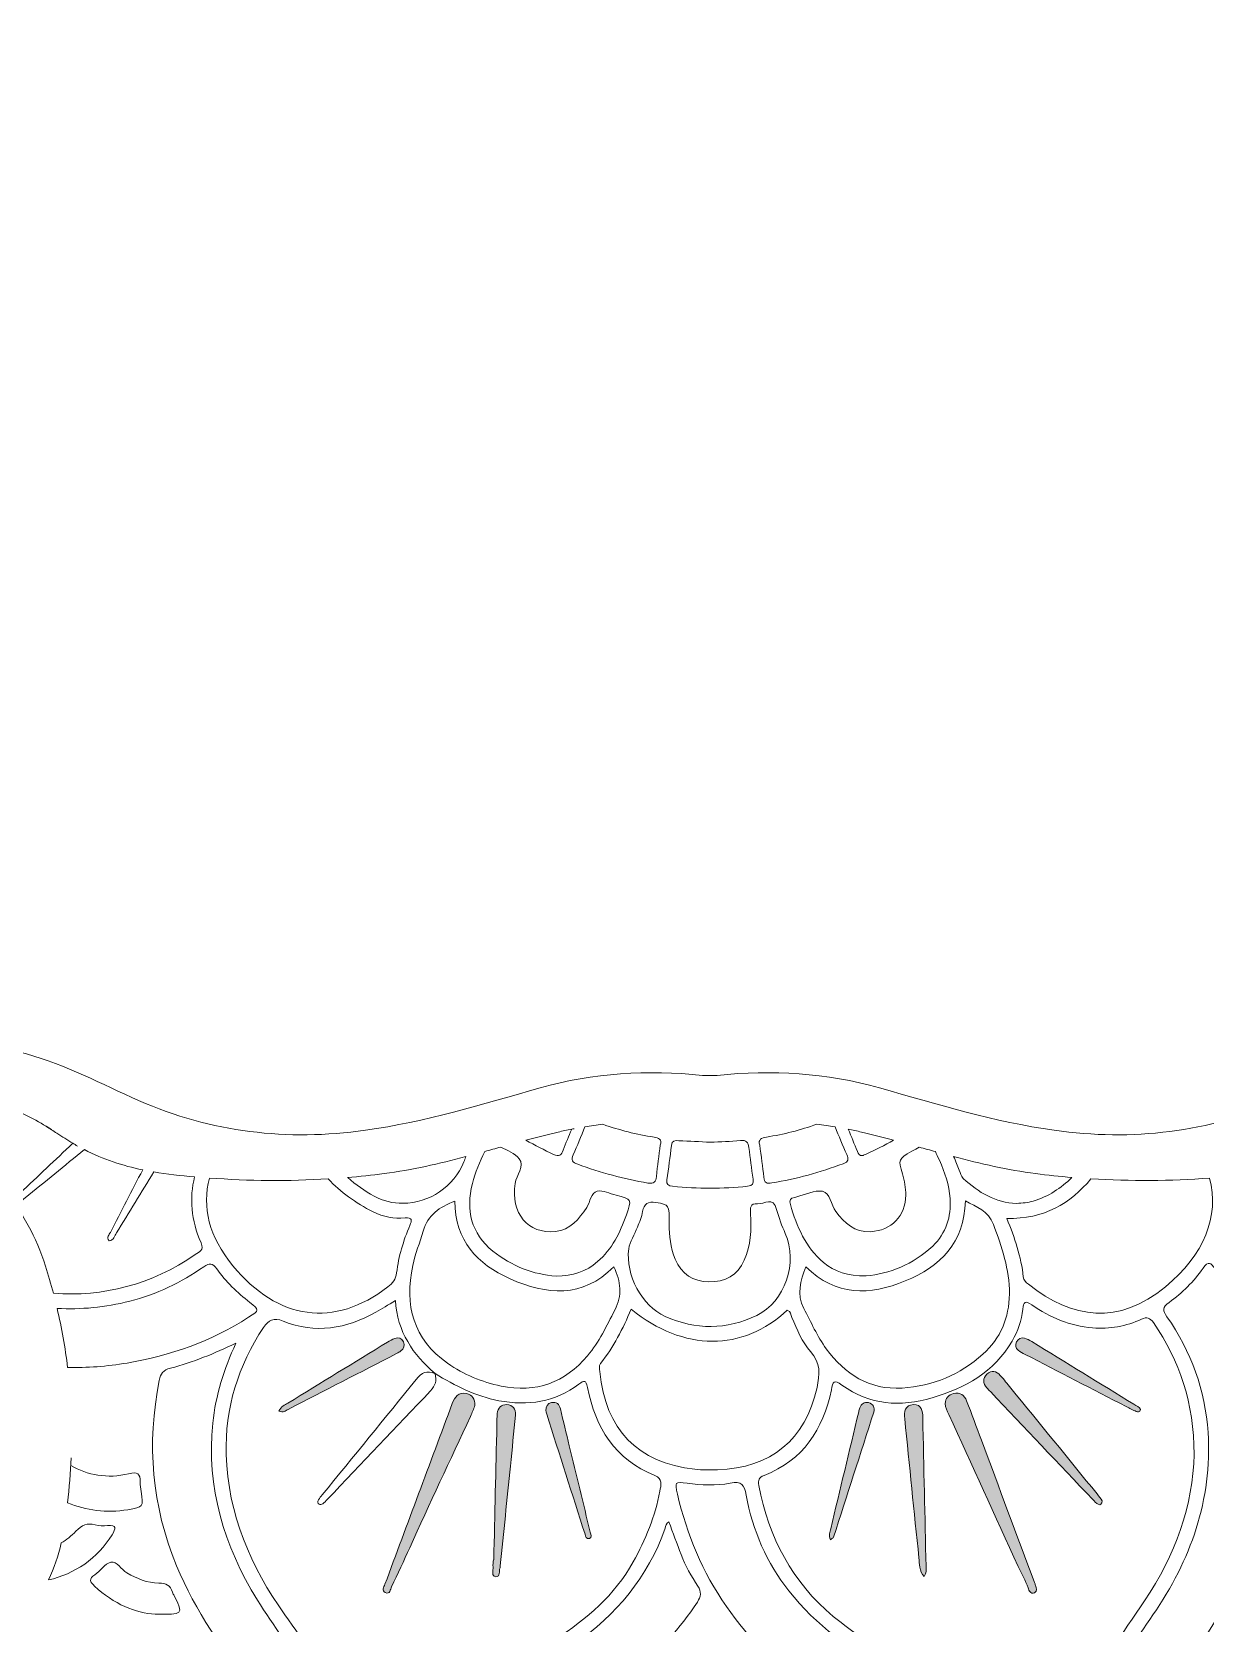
# Model space of a CAD drawing. Extents: x 95 to 1905, y -1935 to -66.
# Drawn here: x 645 to 1259, y -899 to -66 of the extents above; entities that cross this region are included whole.
import ezdxf

# ---------------------------------------------------------------- set-up
doc = ezdxf.new("R2010")
doc.units = 0
doc.header["$MEASUREMENT"] = 0
doc.layers.add('Layer 1', color=7, linetype='Continuous')

# ---------------------------------------------------------------- blocks, each defined once
blk = doc.blocks.new('block 5')
at = {"layer": 'Layer 1', "lineweight": 0}
for points, knots in [([(1879.6, -958.17), (1853.61, -957.51), (1827.64, -958.04), (1801.66, -960.62), (1767.9, -963.98), (1734.13, -968.5), (1700.09, -967.66), (1636.04, -966.07), (1574.52, -952.08), (1515.05, -928.61), (1514.6, -928.42), (1514.25, -927.93), (1512.89, -926.69), (1531.02, -923.22), (1548.35, -919.76), (1565.03, -914.06), (1648.23, -885.64), (1724.12, -845.39), (1780.64, -775.69), (1836.26, -707.1), (1863.07, -628.56), (1856.19, -539.99), (1851.48, -479.46), (1826.09, -427.35), (1785.84, -382.41), (1739.3, -330.38), (1682.27, -294.53), (1616.03, -272.83), (1584.03, -262.35), (1552.04, -251.39), (1522.6, -234.95), (1498.3, -221.36), (1477.63, -202.88), (1460.06, -181.01), (1433.82, -148.33), (1417.44, -111.18), (1408.55, -70.46), (1408.22, -68.91), (1408.57, -67), (1406.2, -65.74), (1402.21, -68.13), (1401.04, -72.67), (1399.35, -76.65), (1391.2, -95.77), (1387.03, -115.72), (1384.93, -136.51), (1381.94, -166.14), (1384.02, -195.14), (1389.9, -224.12), (1398.15, -264.84), (1416.74, -300.3), (1445.08, -330.46), (1472.21, -359.32), (1500.3, -387.25), (1527.31, -416.22), (1547.19, -437.52), (1563.55, -461.56), (1570.03, -490.44), (1579.1, -530.95), (1565.45, -565.24), (1537.21, -594.14), (1519.05, -612.68), (1496.4, -623.2), (1470.82, -627.41), (1468.86, -627.72), (1466.76, -627.84), (1465.03, -628.67), (1453.7, -634.13), (1445.74, -631.25), (1437.28, -621.59), (1415.79, -596.98), (1388.15, -592.65), (1357.64, -600.98), (1337.03, -606.6), (1318.3, -616.81), (1298.91, -625.33), (1260.79, -642.06), (1221.3, -646.72), (1180.21, -640.94), (1148.96, -636.53), (1118.96, -627.33), (1088.76, -618.73), (1060.98, -610.82), (1032.61, -609.24), (1003.88, -612.19), (1003.59, -612.23), (1003.32, -612.25), (1003.03, -612.25), (1002.02, -612.33), (1001.03, -612.35), (1000, -612.29), (998.97, -612.35), (997.98, -612.33), (996.97, -612.25), (996.68, -612.25), (996.41, -612.23), (996.12, -612.19), (967.39, -609.24), (939.02, -610.82), (911.24, -618.73), (881.04, -627.33), (851.04, -636.53), (819.79, -640.94), (778.7, -646.72), (739.22, -642.06), (701.09, -625.33), (681.7, -616.81), (662.97, -606.6), (642.36, -600.98), (611.85, -592.65), (584.21, -596.98), (562.72, -621.59), (554.26, -631.25), (546.3, -634.13), (534.97, -628.67), (533.24, -627.84), (531.14, -627.72), (529.18, -627.41), (503.6, -623.2), (480.95, -612.68), (462.79, -594.14), (434.55, -565.24), (420.9, -530.95), (429.97, -490.44), (436.45, -461.56), (452.81, -437.52), (472.7, -416.22), (499.7, -387.25), (527.79, -359.32), (554.92, -330.46), (583.26, -300.3), (601.85, -264.84), (610.1, -224.12), (615.98, -195.14), (618.06, -166.14), (615.07, -136.51), (612.97, -115.72), (608.8, -95.77), (600.65, -76.65), (598.96, -72.67), (597.79, -68.13), (593.81, -65.74), (591.43, -67), (591.78, -68.91), (591.45, -70.46), (582.56, -111.18), (566.18, -148.33), (539.94, -181.01), (522.37, -202.88), (501.7, -221.36), (477.4, -234.95), (447.96, -251.39), (415.97, -262.35), (383.97, -272.83), (317.73, -294.53), (260.7, -330.38), (214.16, -382.41), (173.91, -427.35), (148.52, -479.46), (143.82, -539.99), (136.93, -628.56), (163.74, -707.1), (219.36, -775.69), (275.88, -845.39), (351.77, -885.64), (434.97, -914.06), (451.65, -919.76), (468.98, -923.22), (487.11, -926.69), (485.75, -927.93), (485.4, -928.42), (484.95, -928.61), (425.48, -952.08), (363.96, -966.07), (299.91, -967.66), (265.87, -968.5), (232.11, -963.98), (198.34, -960.62), (172.37, -958.04), (146.39, -957.51), (120.4, -958.17), (100.89, -958.68), (95.24, -967.7), (101.34, -986.06), (107.51, -1004.56), (117.14, -1021.06), (130.04, -1035.67), (160.38, -1070.08), (198.69, -1093.35), (239.3, -1113.27), (250.88, -1118.95), (262.74, -1123.98), (276.17, -1130.08), (263.25, -1136.48), (251.27, -1140.15), (239.14, -1143.49), (236.07, -1144.34), (230.83, -1143.31), (230.39, -1146.94), (229.88, -1151.17), (235.32, -1151.76), (238.38, -1153.19), (268.31, -1167.34), (300.39, -1172.43), (333.04, -1174.27), (347.6, -1175.1), (362.27, -1174.41), (377.1, -1174.41), (376.71, -1179.06), (374.3, -1179.88), (372.59, -1181.1), (365.43, -1186.19), (357.79, -1190.48), (349.52, -1193.6), (347.27, -1194.45), (343.56, -1194.69), (343.85, -1197.66), (344.16, -1201.15), (348.14, -1200.76), (350.72, -1201.15), (355.17, -1201.79), (359.73, -1201.87), (364.25, -1202.14), (404.5, -1204.68), (444.6, -1204.37), (484.23, -1195.62), (496.48, -1192.92), (508.69, -1189.95), (522.08, -1186.81), (515.33, -1200.82), (507.39, -1212.35), (497.61, -1222.69), (495.63, -1224.79), (491.14, -1226.58), (493.14, -1229.82), (494.83, -1232.53), (498.98, -1230.26), (501.86, -1229.64), (530.97, -1223.47), (557.95, -1212.14), (582.85, -1195.87), (588.83, -1191.95), (594.63, -1187.78), (600.49, -1183.72), (582.01, -1220.48), (568.43, -1258.58), (563.71, -1299.03), (558.9, -1340.29), (572.64, -1378.82), (584.03, -1417.46), (584.75, -1417.44), (585.47, -1417.4), (586.19, -1417.38), (586.19, -1417.38), (587.41, -1412.41), (587.41, -1412.41), (589.76, -1418.45), (592.32, -1424.33), (595.02, -1430.08), (595.23, -1437.74), (595.81, -1445.35), (597.21, -1452.9), (601.17, -1474.35), (612.45, -1492.96), (622.17, -1512.08), (622.83, -1511.88), (623.51, -1511.67), (624.17, -1511.48), (625.22, -1502.9), (626.27, -1494.32), (627.33, -1485.74), (629.43, -1488.86), (631.56, -1491.99), (633.72, -1495.11), (633.97, -1497.21), (634.17, -1499.29), (634.38, -1501.4), (636.79, -1525.7), (641.77, -1548.92), (660.39, -1566.75), (662.29, -1568.56), (662.85, -1572.94), (666.31, -1571.51), (669.18, -1570.36), (668.19, -1566.52), (668.38, -1563.78), (668.77, -1557.8), (669, -1551.79), (669.26, -1545.79), (670.17, -1547.15), (671.08, -1548.53), (671.97, -1549.92), (684.55, -1569.29), (696.86, -1590.82), (709.32, -1615.14), (720.81, -1637.57), (733.71, -1662.71), (737.17, -1687.82), (737.85, -1690.31), (738.49, -1692.81), (739.09, -1695.33), (742.99, -1711.31), (745.73, -1727.57), (746.62, -1744.19), (747.57, -1762.14), (740.33, -1778.64), (738.97, -1796.14), (736.55, -1827.22), (737.75, -1857.86), (750.27, -1887.03), (760.26, -1910.25), (779.11, -1921.74), (800.79, -1918.75), (810.34, -1917.41), (818.74, -1915.27), (818.47, -1903.03), (818.45, -1901.75), (818.84, -1900.19), (821.01, -1899.65), (821.71, -1900.66), (822.6, -1901.73), (823.21, -1902.93), (833.86, -1923.31), (851.68, -1931.81), (873.65, -1933.67), (892.11, -1935.23), (910.39, -1933.54), (928.56, -1930.45), (952.35, -1926.41), (976.13, -1923.81), (1000, -1923.62), (1023.87, -1923.81), (1047.65, -1926.41), (1071.44, -1930.45), (1089.61, -1933.54), (1107.89, -1935.23), (1126.35, -1933.67), (1148.32, -1931.81), (1166.14, -1923.31), (1176.79, -1902.93), (1177.41, -1901.73), (1178.29, -1900.66), (1178.99, -1899.65), (1181.16, -1900.19), (1181.55, -1901.75), (1181.53, -1903.03), (1181.26, -1915.27), (1189.66, -1917.41), (1199.21, -1918.75), (1220.89, -1921.74), (1239.74, -1910.25), (1249.73, -1887.03), (1262.25, -1857.86), (1263.45, -1827.22), (1261.03, -1796.14), (1259.67, -1778.64), (1252.43, -1762.14), (1253.38, -1744.19), (1254.27, -1727.57), (1257.01, -1711.31), (1260.91, -1695.33), (1261.51, -1692.81), (1262.15, -1690.31), (1262.83, -1687.82), (1266.29, -1662.71), (1279.19, -1637.57), (1290.68, -1615.14), (1303.14, -1590.82), (1315.45, -1569.29), (1328.03, -1549.92), (1328.92, -1548.53), (1329.83, -1547.15), (1330.74, -1545.79), (1331, -1551.79), (1331.23, -1557.8), (1331.62, -1563.78), (1331.81, -1566.52), (1330.82, -1570.36), (1333.69, -1571.51), (1337.15, -1572.94), (1337.71, -1568.56), (1339.61, -1566.75), (1358.23, -1548.92), (1363.21, -1525.7), (1365.62, -1501.4), (1365.83, -1499.29), (1366.03, -1497.21), (1366.28, -1495.11), (1368.45, -1491.99), (1370.57, -1488.86), (1372.67, -1485.74), (1373.73, -1494.32), (1374.78, -1502.9), (1375.83, -1511.48), (1376.49, -1511.67), (1377.17, -1511.88), (1377.83, -1512.08), (1387.55, -1492.96), (1398.83, -1474.35), (1402.79, -1452.9), (1404.19, -1445.35), (1404.77, -1437.74), (1404.98, -1430.08), (1407.68, -1424.33), (1410.24, -1418.45), (1412.59, -1412.41), (1412.59, -1412.41), (1413.81, -1417.38), (1413.81, -1417.38), (1414.53, -1417.4), (1415.25, -1417.44), (1415.97, -1417.46), (1427.36, -1378.82), (1441.1, -1340.29), (1436.29, -1299.03), (1431.57, -1258.58), (1417.99, -1220.48), (1399.51, -1183.72), (1405.37, -1187.78), (1411.17, -1191.95), (1417.15, -1195.87), (1442.05, -1212.14), (1469.03, -1223.47), (1498.14, -1229.64), (1501.02, -1230.26), (1505.17, -1232.53), (1506.86, -1229.82), (1508.86, -1226.58), (1504.37, -1224.79), (1502.39, -1222.69), (1492.61, -1212.35), (1484.67, -1200.82), (1477.92, -1186.81), (1491.31, -1189.95), (1503.52, -1192.92), (1515.77, -1195.62), (1555.4, -1204.37), (1595.5, -1204.68), (1635.75, -1202.14), (1640.27, -1201.87), (1644.83, -1201.79), (1649.28, -1201.15), (1651.86, -1200.76), (1655.84, -1201.15), (1656.15, -1197.66), (1656.44, -1194.69), (1652.73, -1194.45), (1650.48, -1193.6), (1642.21, -1190.48), (1634.57, -1186.19), (1627.42, -1181.1), (1625.7, -1179.88), (1623.29, -1179.06), (1622.9, -1174.41), (1637.73, -1174.41), (1652.4, -1175.1), (1666.96, -1174.27), (1699.61, -1172.43), (1731.69, -1167.34), (1761.62, -1153.19), (1764.68, -1151.76), (1770.12, -1151.17), (1769.61, -1146.94), (1769.17, -1143.31), (1763.93, -1144.34), (1760.86, -1143.49), (1748.73, -1140.15), (1736.75, -1136.48), (1723.83, -1130.08), (1737.26, -1123.98), (1749.12, -1118.95), (1760.7, -1113.27), (1801.31, -1093.35), (1839.62, -1070.08), (1869.96, -1035.67), (1882.86, -1021.06), (1892.49, -1004.56), (1898.66, -986.06), (1904.77, -967.7), (1899.11, -958.68), (1879.6, -958.17)], [0, 0, 0, 0, 1, 1, 1, 2, 2, 2, 3, 3, 3, 4, 4, 4, 5, 5, 5, 6, 6, 6, 7, 7, 7, 8, 8, 8, 9, 9, 9, 10, 10, 10, 11, 11, 11, 12, 12, 12, 13, 13, 13, 14, 14, 14, 15, 15, 15, 16, 16, 16, 17, 17, 17, 18, 18, 18, 19, 19, 19, 20, 20, 20, 21, 21, 21, 22, 22, 22, 23, 23, 23, 24, 24, 24, 25, 25, 25, 26, 26, 26, 27, 27, 27, 28, 28, 28, 29, 29, 29, 30, 30, 30, 31, 31, 31, 32, 32, 32, 33, 33, 33, 34, 34, 34, 35, 35, 35, 36, 36, 36, 37, 37, 37, 38, 38, 38, 39, 39, 39, 40, 40, 40, 41, 41, 41, 42, 42, 42, 43, 43, 43, 44, 44, 44, 45, 45, 45, 46, 46, 46, 47, 47, 47, 48, 48, 48, 49, 49, 49, 50, 50, 50, 51, 51, 51, 52, 52, 52, 53, 53, 53, 54, 54, 54, 55, 55, 55, 56, 56, 56, 57, 57, 57, 58, 58, 58, 59, 59, 59, 60, 60, 60, 61, 61, 61, 62, 62, 62, 63, 63, 63, 64, 64, 64, 65, 65, 65, 66, 66, 66, 67, 67, 67, 68, 68, 68, 69, 69, 69, 70, 70, 70, 71, 71, 71, 72, 72, 72, 73, 73, 73, 74, 74, 74, 75, 75, 75, 76, 76, 76, 77, 77, 77, 78, 78, 78, 79, 79, 79, 80, 80, 80, 81, 81, 81, 82, 82, 82, 83, 83, 83, 84, 84, 84, 85, 85, 85, 86, 86, 86, 87, 87, 87, 88, 88, 88, 89, 89, 89, 90, 90, 90, 91, 91, 91, 92, 92, 92, 93, 93, 93, 94, 94, 94, 95, 95, 95, 96, 96, 96, 97, 97, 97, 98, 98, 98, 99, 99, 99, 100, 100, 100, 101, 101, 101, 102, 102, 102, 103, 103, 103, 104, 104, 104, 105, 105, 105, 106, 106, 106, 107, 107, 107, 108, 108, 108, 109, 109, 109, 110, 110, 110, 111, 111, 111, 112, 112, 112, 113, 113, 113, 114, 114, 114, 115, 115, 115, 116, 116, 116, 117, 117, 117, 118, 118, 118, 119, 119, 119, 120, 120, 120, 121, 121, 121, 122, 122, 122, 123, 123, 123, 124, 124, 124, 125, 125, 125, 126, 126, 126, 127, 127, 127, 128, 128, 128, 129, 129, 129, 130, 130, 130, 131, 131, 131, 132, 132, 132, 133, 133, 133, 134, 134, 134, 135, 135, 135, 136, 136, 136, 137, 137, 137, 138, 138, 138, 139, 139, 139, 140, 140, 140, 141, 141, 141, 142, 142, 142, 143, 143, 143, 144, 144, 144, 145, 145, 145, 146, 146, 146, 147, 147, 147, 148, 148, 148, 149, 149, 149, 150, 150, 150, 151, 151, 151, 152, 152, 152, 153, 153, 153, 154, 154, 154, 155, 155, 155, 156, 156, 156, 157, 157, 157, 158, 158, 158, 159, 159, 159, 160, 160, 160, 160]), ([(632.72, -629.4), (632.84, -629.43), (632.96, -629.45), (633.08, -629.47), (633, -629.44), (632.92, -629.4), (632.83, -629.36), (632.95, -629.32), (633.06, -629.28), (633.18, -629.23), (641.02, -631.94), (648.28, -636.08), (655.4, -640.49), (654.45, -639.97), (653.52, -639.46), (652.58, -638.96), (654.51, -640.1), (656.43, -641.25), (658.31, -642.49), (661.07, -644.28), (663.84, -646.03), (666.63, -647.75), (666.63, -647.75), (666.64, -647.74), (666.64, -647.74), (667.44, -648.22), (668.23, -648.71), (669.02, -649.2), (668.22, -648.72), (667.42, -648.24), (666.63, -647.75), (657.49, -656.42), (648.34, -665.08), (639.2, -673.76), (638.42, -674.5), (637.69, -675.28), (636.97, -676.08), (636.44, -676.66), (636.31, -677.4), (636.78, -678.03), (637.41, -678.89), (638.28, -678.88), (639.12, -678.29), (639.99, -677.67), (640.87, -677.04), (641.7, -676.36), (652.05, -667.93), (662.38, -659.48), (672.73, -651.05), (682.57, -656.27), (692.71, -659.51), (703.2, -661.66), (697.58, -672.57), (691.93, -683.47), (686.34, -694.4), (685.69, -695.66), (684.12, -696.98), (685.66, -698.78), (688.09, -698.5), (688.47, -696.23), (689.41, -694.7), (695.98, -684.06), (702.52, -673.41), (709.05, -662.75), (716, -663.92), (723.09, -664.7), (730.34, -665.33), (727.68, -676.43), (728.43, -687.91), (733.75, -699.9), (735.44, -703.71), (732.86, -704.62), (730.74, -706.05), (707.53, -721.8), (682.72, -728.32), (656.46, -726.26), (655.21, -721.52), (653.87, -716.79), (652.37, -712.07), (642.67, -681.58), (623.08, -659.73), (596.53, -643.11), (596.45, -643.06), (596.36, -643.01), (596.27, -642.96), (605.62, -639.5), (614.95, -636.01), (624.29, -632.54), (627.1, -631.49), (629.91, -630.45), (632.72, -629.4)], [0, 0, 0, 0, 1, 1, 1, 2, 2, 2, 3, 3, 3, 4, 4, 4, 5, 5, 5, 6, 6, 6, 7, 7, 7, 8, 8, 8, 9, 9, 9, 10, 10, 10, 11, 11, 11, 12, 12, 12, 13, 13, 13, 14, 14, 14, 15, 15, 15, 16, 16, 16, 17, 17, 17, 18, 18, 18, 19, 19, 19, 20, 20, 20, 21, 21, 21, 22, 22, 22, 23, 23, 23, 24, 24, 24, 25, 25, 25, 26, 26, 26, 27, 27, 27, 28, 28, 28, 29, 29, 29, 30, 30, 30, 30]), ([(920.58, -641.89), (922.95, -641.33), (925.34, -640.83), (927.73, -640.37), (927.73, -640.37), (927.74, -640.36), (927.74, -640.36), (928.16, -640.28), (928.57, -640.2), (928.98, -640.13), (928.57, -640.21), (928.15, -640.29), (927.73, -640.37), (926.17, -643.98), (924.66, -647.63), (923.28, -651.32), (922.27, -654.02), (921.24, -655.01), (918.21, -653.61), (913.28, -651.28), (908.45, -648.8), (903.73, -646.16), (909.31, -644.67), (914.91, -643.22), (920.58, -641.89)], [0, 0, 0, 0, 1, 1, 1, 2, 2, 2, 3, 3, 3, 4, 4, 4, 5, 5, 5, 6, 6, 6, 7, 7, 7, 8, 8, 8, 8]), ([(943.98, -637.82), (952.7, -640.82), (961.6, -643.19), (970.77, -644.55), (973.16, -644.92), (975.06, -645.6), (974.05, -648.68), (973.37, -654.14), (972.61, -659.63), (971.99, -665.16), (971.68, -667.92), (970.93, -669.16), (967.59, -668.58), (955.05, -666.36), (942.82, -663.12), (930.83, -658.77), (928.01, -657.73), (927.18, -656.62), (928.48, -653.75), (930.67, -648.95), (932.66, -644.05), (934.58, -639.12), (937.7, -638.62), (940.84, -638.18), (943.98, -637.82)], [0, 0, 0, 0, 1, 1, 1, 2, 2, 2, 3, 3, 3, 4, 4, 4, 5, 5, 5, 6, 6, 6, 7, 7, 7, 8, 8, 8, 8]), ([(1029.68, -644.49), (1038.65, -643.13), (1047.4, -640.8), (1055.94, -637.8), (1059.18, -638.17), (1062.41, -638.63), (1065.63, -639.16), (1067.46, -644.05), (1069.46, -648.89), (1071.6, -653.67), (1072.67, -656.06), (1072.67, -657.42), (1069.79, -658.48), (1057.64, -662.91), (1045.26, -666.42), (1032.47, -668.54), (1029.66, -669.02), (1028.55, -668.42), (1028.24, -665.55), (1027.68, -660.02), (1026.84, -654.52), (1026.07, -648.72), (1025.21, -645.85), (1026.94, -644.9), (1029.68, -644.49)], [0, 0, 0, 0, 1, 1, 1, 2, 2, 2, 3, 3, 3, 4, 4, 4, 5, 5, 5, 6, 6, 6, 7, 7, 7, 8, 8, 8, 8]), ([(1079.42, -641.89), (1085.06, -643.22), (1090.63, -644.66), (1096.18, -646.15), (1091.46, -648.76), (1086.66, -651.24), (1081.71, -653.46), (1081.07, -653.75), (1080.41, -654.04), (1080.22, -654.12), (1077.93, -654.58), (1077.71, -653.11), (1077.23, -652.02), (1075.6, -648.14), (1074.04, -644.26), (1072.41, -640.39), (1074.75, -640.85), (1077.09, -641.35), (1079.42, -641.89)], [0, 0, 0, 0, 1, 1, 1, 2, 2, 2, 3, 3, 3, 4, 4, 4, 5, 5, 5, 6, 6, 6, 6]), ([(875.71, -668.87), (877.14, -662.95), (879.53, -657.45), (882.29, -652.05), (885.08, -651.28), (887.88, -650.5), (890.67, -649.73), (894.09, -651.63), (898.01, -653.05), (900.22, -655.86), (903.34, -659.8), (898.67, -664.36), (898.03, -668.79), (895.79, -684.37), (904.76, -695.4), (919.12, -693.96), (927.08, -693.15), (931.47, -687.48), (935.56, -681.37), (937.5, -678.49), (937.62, -673.6), (941.11, -672.81), (944.08, -672.15), (947.62, -674.17), (950.92, -674.98), (959.16, -677), (959.22, -677.02), (956.31, -685.31), (953.07, -694.56), (948.82, -703.18), (941.25, -709.74), (935.29, -714.92), (928.36, -717.33), (919.49, -717.27), (907.77, -716.52), (896.32, -712.17), (886.44, -704.21), (874.95, -694.97), (872.35, -682.76), (875.71, -668.87)], [0, 0, 0, 0, 1, 1, 1, 2, 2, 2, 3, 3, 3, 4, 4, 4, 5, 5, 5, 6, 6, 6, 7, 7, 7, 8, 8, 8, 9, 9, 9, 10, 10, 10, 11, 11, 11, 12, 12, 12, 13, 13, 13, 13]), ([(977.54, -666.95), (978.36, -660.93), (979.19, -654.89), (979.91, -648.84), (980.2, -646.28), (981.79, -646.26), (983.74, -646.39), (989.29, -646.7), (994.84, -646.94), (1000.23, -647.19), (1005.59, -646.92), (1010.81, -646.86), (1015.97, -646.33), (1019.08, -646), (1020.11, -647.15), (1020.42, -650), (1021.04, -655.51), (1021.83, -661.01), (1022.63, -666.5), (1023, -668.91), (1022.44, -670.03), (1019.72, -670.3), (1006.64, -671.53), (993.61, -671.6), (980.53, -670.26), (978.3, -670.03), (977.23, -669.29), (977.54, -666.95)], [0, 0, 0, 0, 1, 1, 1, 2, 2, 2, 3, 3, 3, 4, 4, 4, 5, 5, 5, 6, 6, 6, 7, 7, 7, 8, 8, 8, 9, 9, 9, 9]), ([(1100.77, -663.78), (1098.5, -656.1), (1098.5, -656.1), (1105.7, -651.96), (1107.21, -651.09), (1108.44, -650.37), (1109.54, -649.79), (1112.38, -650.57), (1115.21, -651.36), (1118.04, -652.14), (1118.63, -653.32), (1119.32, -654.78), (1120.12, -656.58), (1123.05, -662.99), (1125.21, -669.62), (1125.69, -676.67), (1126.35, -686.28), (1123.69, -694.8), (1116.61, -701.57), (1106.36, -711.39), (1093.84, -716.09), (1081.79, -717.21), (1072.18, -717.39), (1065.31, -715.16), (1059.47, -710.17), (1050.07, -702.17), (1045.51, -691.34), (1042.12, -679.83), (1041.5, -677.66), (1042.02, -676.36), (1044.39, -676.07), (1044.74, -676.03), (1045.09, -675.89), (1045.44, -675.8), (1049.96, -674.71), (1054.77, -672.13), (1058.92, -672.92), (1063.16, -673.72), (1063.25, -680.05), (1065.95, -683.52), (1070.67, -689.52), (1075.69, -694.51), (1084.12, -694.06), (1095.02, -693.46), (1102.44, -685.79), (1102.54, -674.88), (1102.59, -671.08), (1101.84, -667.41), (1100.77, -663.78)], [0, 0, 0, 0, 1, 1, 1, 2, 2, 2, 3, 3, 3, 4, 4, 4, 5, 5, 5, 6, 6, 6, 7, 7, 7, 8, 8, 8, 9, 9, 9, 10, 10, 10, 11, 11, 11, 12, 12, 12, 13, 13, 13, 14, 14, 14, 15, 15, 15, 16, 16, 16, 16]), ([(829.53, -663.65), (844.21, -661.74), (858.34, -658.44), (872.35, -654.73), (871.98, -655.64), (871.61, -656.56), (871.26, -657.47), (865.98, -670.44), (853.27, -679.17), (839.37, -679.19), (834.04, -679.27), (829.03, -677.97), (824.39, -675.49), (819.25, -672.75), (814.67, -669.45), (810.61, -665.66), (810.51, -665.66), (810.42, -665.67), (810.32, -665.68), (816.75, -665.14), (823.16, -664.49), (829.53, -663.65)], [0, 0, 0, 0, 1, 1, 1, 2, 2, 2, 3, 3, 3, 4, 4, 4, 5, 5, 5, 6, 6, 6, 7, 7, 7, 7]), ([(1170.47, -663.65), (1176.77, -664.48), (1183.1, -665.12), (1189.45, -665.66), (1183.78, -671.2), (1177.24, -675.64), (1169.22, -678.03), (1166.43, -678.86), (1163.6, -679.1), (1160.45, -679.23), (1149.45, -678.96), (1140.6, -673.49), (1132.6, -666.17), (1131.32, -665.02), (1131.11, -663.37), (1130.52, -661.9), (1129.53, -659.51), (1128.56, -657.1), (1127.57, -654.71), (1141.61, -658.42), (1155.76, -661.74), (1170.47, -663.65)], [0, 0, 0, 0, 1, 1, 1, 2, 2, 2, 3, 3, 3, 4, 4, 4, 5, 5, 5, 6, 6, 6, 7, 7, 7, 7]), ([(738.18, -665.95), (758.66, -667.48), (779.56, -667.66), (800.34, -666.4), (806.57, -673.29), (814.57, -678.92), (823.79, -683.66), (828.97, -686.3), (834.72, -687.29), (840.52, -686.88), (844.44, -686.61), (844.19, -688.1), (843.02, -690.8), (839.59, -698.74), (837.14, -706.99), (836.07, -715.56), (835.63, -718.98), (834, -721.04), (831.51, -722.96), (803.45, -744.56), (774.02, -740.54), (750.42, -711.88), (737.79, -696.56), (734.14, -681.28), (738.18, -665.95)], [0, 0, 0, 0, 1, 1, 1, 2, 2, 2, 3, 3, 3, 4, 4, 4, 5, 5, 5, 6, 6, 6, 7, 7, 7, 8, 8, 8, 8]), ([(1199.43, -666.38), (1220.18, -667.66), (1241.05, -667.48), (1261.51, -665.97), (1266.66, -686.18), (1258.82, -705.99), (1238.42, -722.88), (1213.94, -743.16), (1189.84, -739.92), (1166.7, -721.6), (1165.4, -720.59), (1164.2, -719.54), (1164.02, -717.76), (1162.97, -707.18), (1159.52, -697.24), (1155.37, -687.15), (1174.93, -687.5), (1188.71, -679.21), (1199.43, -666.38)], [0, 0, 0, 0, 1, 1, 1, 2, 2, 2, 3, 3, 3, 4, 4, 4, 5, 5, 5, 6, 6, 6, 6]), ([(950.24, -735.09), (945.97, -743.4), (942.05, -751.84), (935.99, -759.04), (924.05, -773.15), (909.03, -778.66), (890.81, -774.88), (880.66, -772.8), (871.26, -768.9), (862.78, -762.98), (844.63, -750.27), (840.15, -732.55), (844.5, -711.78), (845.78, -705.61), (848.26, -699.82), (849.97, -693.81), (852.42, -685.25), (858.53, -681.23), (866.58, -678.01), (866.66, -698.83), (878.17, -711.02), (895.48, -718.75), (914.62, -727.29), (933.23, -729), (949.81, -712.44), (953.38, -720.28), (954.25, -727.31), (950.24, -735.09)], [0, 0, 0, 0, 1, 1, 1, 2, 2, 2, 3, 3, 3, 4, 4, 4, 5, 5, 5, 6, 6, 6, 7, 7, 7, 8, 8, 8, 9, 9, 9, 9]), ([(1025, -679.43), (1028.45, -679.76), (1033.21, -675.37), (1034.94, -682.41), (1036, -686.74), (1037.69, -690.95), (1039.48, -695.05), (1046.1, -710.27), (1039.46, -730.57), (1024.51, -737.9), (1008.83, -745.57), (992.51, -745.53), (976.65, -738.43), (964.4, -732.97), (955.73, -716.59), (957.55, -703.1), (958.06, -699.18), (960.62, -695.53), (962.11, -691.71), (963.16, -689.05), (964.31, -686.35), (964.83, -683.56), (965.61, -679.39), (967.57, -678.11), (971.8, -678.82), (978.73, -679.95), (978.77, -679.7), (978.77, -690.18), (978.61, -695.98), (979.37, -702.35), (981.91, -708.44), (985.17, -716.24), (991.19, -720.2), (999.51, -720.32), (1007.92, -720.46), (1014.46, -717.04), (1017.99, -709), (1021.41, -701.22), (1021.83, -693.01), (1021.29, -684.72), (1021.1, -681.72), (1020.96, -679.06), (1025, -679.43)], [0, 0, 0, 0, 1, 1, 1, 2, 2, 2, 3, 3, 3, 4, 4, 4, 5, 5, 5, 6, 6, 6, 7, 7, 7, 8, 8, 8, 9, 9, 9, 10, 10, 10, 11, 11, 11, 12, 12, 12, 13, 13, 13, 14, 14, 14, 14]), ([(1142.91, -758.15), (1130.95, -768.94), (1116.65, -774.88), (1100.61, -775.91), (1083.42, -777.01), (1070.76, -768.67), (1060.94, -755.37), (1056.13, -748.85), (1052.93, -741.42), (1049.2, -734.29), (1045.16, -726.59), (1047.53, -719.95), (1050.21, -712.38), (1065.95, -728.06), (1083.69, -727.48), (1102.24, -719.83), (1120.64, -712.21), (1133.28, -700.02), (1133.69, -677.85), (1139.72, -681.23), (1145.68, -683.07), (1148.36, -690.24), (1152.77, -702.06), (1156.88, -713.76), (1156.74, -726.63), (1156.59, -739.2), (1152.16, -749.84), (1142.91, -758.15)], [0, 0, 0, 0, 1, 1, 1, 2, 2, 2, 3, 3, 3, 4, 4, 4, 5, 5, 5, 6, 6, 6, 7, 7, 7, 8, 8, 8, 9, 9, 9, 9]), ([(741.92, -713.43), (746.72, -720.2), (752.71, -725.91), (759.22, -731.05), (764.38, -735.11), (764.36, -735.15), (758.56, -738.89), (739.13, -751.43), (717.82, -758.98), (695.09, -762.82), (684.45, -764.61), (674.07, -765.37), (663.93, -765.17), (662.67, -754.81), (660.83, -744.49), (658.43, -734.2), (670.83, -734.88), (683.48, -733.75), (696.39, -730.45), (710.46, -726.86), (723.35, -720.65), (735.21, -712.4), (738.18, -710.34), (739.73, -710.34), (741.92, -713.43)], [0, 0, 0, 0, 1, 1, 1, 2, 2, 2, 3, 3, 3, 4, 4, 4, 5, 5, 5, 6, 6, 6, 7, 7, 7, 8, 8, 8, 8]), ([(1290.02, -782.04), (1297.46, -831.16), (1282.38, -874.06), (1254.14, -913.42), (1248.18, -921.74), (1241.97, -929.86), (1236.09, -938.22), (1225.8, -952.8), (1219.24, -969.04), (1216.15, -986.57), (1215.32, -991.23), (1214.68, -992.25), (1210.35, -989.19), (1191.12, -975.64), (1169.4, -969.41), (1146.15, -966.56), (1112.69, -962.46), (1080.58, -953.73), (1052.19, -934.34), (1034.8, -922.44), (1020.69, -907.5), (1008.64, -890.24), (996.12, -872.29), (987.99, -852.63), (983.06, -831.51), (981.54, -824.95), (981.68, -824.93), (988.06, -825.77), (995.57, -826.74), (1003.22, -827.24), (1010.58, -825.75), (1016.65, -824.51), (1017.99, -826.64), (1019, -832.04), (1022.44, -850.47), (1029.66, -867.46), (1041.38, -882.15), (1055.68, -900.08), (1073.27, -913.71), (1094.52, -922.95), (1112.63, -930.83), (1131.65, -934.71), (1150.84, -938.32), (1159.64, -939.97), (1168.39, -941.97), (1176.97, -944.61), (1185, -947.09), (1193.04, -949.59), (1200.12, -956.19), (1200.18, -947.58), (1203.36, -941.11), (1206.61, -934.71), (1213.77, -920.58), (1222.95, -907.73), (1231.86, -894.71), (1251.56, -865.94), (1262.91, -834.56), (1260.7, -799.2), (1259.3, -777.01), (1251.81, -756.83), (1239.19, -738.6), (1236.92, -735.32), (1236.79, -733.56), (1240.32, -731.07), (1247.23, -726.2), (1253.21, -720.16), (1258.08, -713.2), (1260.83, -709.3), (1262.19, -710.17), (1264.44, -713.55), (1278.3, -734.41), (1286.26, -757.39), (1290.02, -782.04)], [0, 0, 0, 0, 1, 1, 1, 2, 2, 2, 3, 3, 3, 4, 4, 4, 5, 5, 5, 6, 6, 6, 7, 7, 7, 8, 8, 8, 9, 9, 9, 10, 10, 10, 11, 11, 11, 12, 12, 12, 13, 13, 13, 14, 14, 14, 15, 15, 15, 16, 16, 16, 17, 17, 17, 18, 18, 18, 19, 19, 19, 20, 20, 20, 21, 21, 21, 22, 22, 22, 23, 23, 23, 24, 24, 24, 24]), ([(856.18, -768.34), (856.2, -768.38), (856.2, -768.4), (856.2, -768.44), (852.02, -766.46), (849.14, -767.85), (846.26, -771.43), (830, -791.68), (813.53, -811.75), (797.13, -831.89), (796.45, -832.72), (795.79, -833.57), (795.17, -834.45), (794.57, -835.31), (794.63, -836.26), (795.52, -836.75), (795.99, -837.01), (796.95, -836.84), (797.44, -836.51), (798.32, -835.92), (799.04, -835.08), (799.77, -834.3), (817.77, -815.33), (835.7, -796.3), (853.82, -777.45), (856.51, -774.65), (857.09, -771.88), (856.21, -768.45), (856.27, -768.47), (856.31, -768.49), (856.36, -768.51), (856.36, -768.51), (856.2, -768.36), (856.2, -768.36), (866.62, -774.74), (877.43, -780.18), (889.58, -782.54), (904.76, -785.47), (918.87, -783.24), (931.43, -773.89), (934.28, -771.77), (935.21, -771.64), (935.99, -775.6), (940.14, -796.69), (950.26, -813.33), (971.2, -821.67), (975.33, -823.32), (974.44, -826.85), (973.84, -829.96), (971.31, -843.08), (966.4, -855.31), (959.88, -867.01), (950.16, -884.46), (935.74, -896.82), (919.18, -907.42), (898.73, -920.5), (876.15, -926.09), (852.59, -930.03), (837.84, -932.48), (822.88, -935.12), (809.04, -941.42), (806.44, -942.59), (805.37, -941.99), (804.3, -939.46), (797.51, -923.33), (787.8, -908.86), (777.67, -894.71), (759.64, -869.51), (747.82, -842.09), (746.91, -810.67), (746.21, -786.39), (753.16, -764.34), (766.47, -744.17), (769.04, -740.27), (771.68, -738.89), (776.7, -740.89), (793.53, -747.67), (809.74, -744.83), (825.24, -736.22), (828.47, -734.43), (831.61, -732.41), (835.41, -730.12), (836.52, -746.48), (844.61, -758.4), (856.18, -768.34)], [0, 0, 0, 0, 1, 1, 1, 2, 2, 2, 3, 3, 3, 4, 4, 4, 5, 5, 5, 6, 6, 6, 7, 7, 7, 8, 8, 8, 9, 9, 9, 10, 10, 10, 11, 11, 11, 12, 12, 12, 13, 13, 13, 14, 14, 14, 15, 15, 15, 16, 16, 16, 17, 17, 17, 18, 18, 18, 19, 19, 19, 20, 20, 20, 21, 21, 21, 22, 22, 22, 23, 23, 23, 24, 24, 24, 25, 25, 25, 26, 26, 26, 27, 27, 27, 28, 28, 28, 28]), ([(1158.18, -751.3), (1161.17, -746.11), (1163.17, -740.54), (1163.81, -734.6), (1164.2, -730.78), (1164.88, -729.93), (1168.43, -732.41), (1178, -739.05), (1188.48, -743.51), (1200.26, -744.41), (1209.19, -745.12), (1217.8, -743.59), (1225.92, -739.86), (1228.81, -738.54), (1230.36, -739.13), (1232.09, -741.67), (1245.87, -761.74), (1253.4, -783.77), (1253.4, -810.65), (1252.86, -837.26), (1243.54, -863.48), (1227.47, -887.35), (1215.98, -904.47), (1203.62, -921.04), (1195.54, -940.18), (1194.69, -942.22), (1193.74, -942.43), (1191.89, -941.66), (1170.25, -932.94), (1147.06, -930.77), (1124.6, -925.55), (1102.38, -920.38), (1082.27, -910.31), (1064.61, -895.54), (1043.01, -877.47), (1030.86, -854.22), (1025.68, -826.91), (1025.17, -824.12), (1025.52, -822.78), (1028.36, -821.67), (1048.93, -813.73), (1059.22, -797.51), (1063.6, -776.86), (1064.46, -772.72), (1064.75, -771.17), (1069.13, -774.37), (1083.55, -784.93), (1099.66, -785.96), (1116.3, -781.01), (1133.57, -775.89), (1148.79, -767.64), (1158.18, -751.3)], [0, 0, 0, 0, 1, 1, 1, 2, 2, 2, 3, 3, 3, 4, 4, 4, 5, 5, 5, 6, 6, 6, 7, 7, 7, 8, 8, 8, 9, 9, 9, 10, 10, 10, 11, 11, 11, 12, 12, 12, 13, 13, 13, 14, 14, 14, 15, 15, 15, 16, 16, 16, 17, 17, 17, 17]), ([(1052.73, -756.79), (1058.07, -762.77), (1057.57, -768.88), (1056.07, -775.73), (1050.07, -802.88), (1031.95, -817.93), (1003.98, -818.76), (1000.04, -818.86), (996.06, -818.9), (992.16, -818.47), (962.19, -815.07), (945.31, -797.68), (942.38, -767.27), (942.24, -765.87), (941.81, -764.34), (942.8, -763.1), (949.63, -754.52), (954.51, -744.83), (958.76, -734.68), (986.45, -756.85), (1017.22, -756.98), (1040.51, -735.17), (1042.37, -735.73), (1042.33, -737.63), (1042.91, -738.97), (1045.59, -745.26), (1048.21, -751.78), (1052.73, -756.79)], [0, 0, 0, 0, 1, 1, 1, 2, 2, 2, 3, 3, 3, 4, 4, 4, 5, 5, 5, 6, 6, 6, 7, 7, 7, 8, 8, 8, 9, 9, 9, 9]), ([(739.9, -794.29), (736.43, -828), (745.73, -858.57), (763.23, -886.96), (771.6, -900.55), (781.61, -913.07), (789.42, -927.04), (794.31, -935.81), (799.31, -944.55), (800.3, -955.03), (820.78, -941.95), (844.36, -939.83), (867.19, -934.98), (889.23, -930.3), (910.6, -923.18), (929.14, -910.12), (950.97, -894.75), (967.7, -874.97), (976.59, -849.29), (976.98, -848.16), (977.16, -846.88), (978.51, -846.01), (980.67, -851.74), (982.84, -857.42), (984.98, -863.09), (987.21, -868.99), (990.26, -874.46), (993.69, -879.7), (995.63, -882.67), (995.46, -885.06), (993.48, -887.99), (975.18, -915.34), (951.19, -935.78), (921.03, -949.21), (901.54, -957.9), (881.1, -962.46), (860.16, -965.47), (839.22, -968.48), (818.33, -971.72), (799.74, -982.88), (795.02, -985.73), (790.37, -988.74), (785.28, -991.91), (784.23, -987.07), (783.4, -982.55), (782.25, -978.11), (778.08, -961.94), (771.04, -947.13), (760.96, -933.8), (745.59, -913.44), (730.72, -892.82), (720.94, -868.99), (707.98, -837.53), (705.2, -805.19), (711.88, -771.91), (712.58, -768.38), (713.95, -766.51), (717.74, -765.52), (729.54, -762.46), (740.78, -757.78), (751.94, -752.42), (745.82, -765.97), (741.38, -779.71), (739.9, -794.29)], [0, 0, 0, 0, 1, 1, 1, 2, 2, 2, 3, 3, 3, 4, 4, 4, 5, 5, 5, 6, 6, 6, 7, 7, 7, 8, 8, 8, 9, 9, 9, 10, 10, 10, 11, 11, 11, 12, 12, 12, 13, 13, 13, 14, 14, 14, 15, 15, 15, 16, 16, 16, 17, 17, 17, 18, 18, 18, 19, 19, 19, 20, 20, 20, 21, 21, 21, 21]), ([(695.83, -820.84), (700.52, -819.71), (702, -820.68), (701.88, -825.22), (701.84, -826.83), (702.15, -828.43), (702.37, -830.04), (703.57, -838.27), (703.57, -838.27), (695.4, -839.64), (684.3, -841.47), (673.48, -840.01), (663.87, -835.99), (664.8, -828.12), (665.43, -820.26), (665.75, -812.43), (665.7, -813.76), (665.64, -815.1), (665.57, -816.43), (674.17, -821.54), (684.84, -823.5), (695.83, -820.84)], [0, 0, 0, 0, 1, 1, 1, 2, 2, 2, 3, 3, 3, 4, 4, 4, 5, 5, 5, 6, 6, 6, 7, 7, 7, 7]), ([(668.21, -850.96), (671.33, -847.64), (674.07, -846.42), (678.34, -847.6), (680.36, -848.13), (682.63, -848.13), (684.76, -847.99), (689.69, -847.64), (689.17, -849.48), (687.17, -852.78), (679.66, -865.09), (667.53, -873.38), (653.98, -876.44), (656.86, -870.23), (659.06, -863.74), (660.57, -857), (663.33, -855.39), (665.9, -853.39), (668.21, -850.96)], [0, 0, 0, 0, 1, 1, 1, 2, 2, 2, 3, 3, 3, 4, 4, 4, 5, 5, 5, 6, 6, 6, 6]), ([(711.66, -878.05), (715.43, -878.05), (717.74, -879.2), (718.81, -882.83), (719.02, -883.51), (719.41, -884.13), (719.74, -884.77), (724.65, -894.57), (724.65, -894.57), (709.68, -894.26), (699.77, -893.89), (687.99, -889.04), (678.05, -879.65), (675.68, -877.43), (674.69, -875.88), (678.18, -873.67), (681.17, -871.75), (683.39, -867.86), (686.49, -867.15), (689.81, -866.41), (691.91, -870.99), (694.97, -872.74), (700.19, -875.76), (705.63, -878.05), (711.66, -878.05)], [0, 0, 0, 0, 1, 1, 1, 2, 2, 2, 3, 3, 3, 4, 4, 4, 5, 5, 5, 6, 6, 6, 7, 7, 7, 8, 8, 8, 8])]:
    blk.add_open_spline(points, degree=3, knots=knots, dxfattribs=at)
blk = doc.blocks.new('block 2')
at = {"layer": 'Layer 1', "true_color": 0xffffff}
h = blk.add_hatch(color=7, dxfattribs=at)
h.dxf.hatch_style = 2
edge = h.paths.add_edge_path()
edge.add_spline(control_points=[(831.31, -751.89), (813.92, -762.53), (796.52, -773.18), (779.16, -783.88), (777.56, -784.87), (775.53, -785.44), (774.52, -787.99), (776.67, -789.08), (777.97, -787.79), (779.29, -787.11), (798.23, -777.39), (817.14, -767.62), (836.05, -757.85), (836.85, -757.44), (837.66, -757.04), (838.37, -756.51), (840, -755.27), (840.48, -753.58), (839.61, -751.76), (838.72, -749.88), (837.01, -749.28), (835.1, -749.92), (833.77, -750.37), (832.53, -751.15), (831.31, -751.89)], knot_values=[0, 0, 0, 0, 1, 1, 1, 2, 2, 2, 3, 3, 3, 4, 4, 4, 5, 5, 5, 6, 6, 6, 7, 7, 7, 8, 8, 8, 8], degree=3, periodic=1)
h = blk.add_hatch(color=7, dxfattribs=at)
h.dxf.hatch_style = 2
edge = h.paths.add_edge_path()
edge.add_spline(control_points=[(1164.95, -758.31), (1182.59, -767.42), (1200.23, -776.51), (1217.88, -785.6), (1219.63, -786.5), (1221.37, -787.41), (1223.15, -788.24), (1223.98, -788.62), (1224.89, -788.79), (1225.37, -787.21), (1224.81, -785.81), (1223.22, -785.25), (1221.92, -784.45), (1204.1, -773.48), (1186.27, -762.53), (1168.43, -751.6), (1167.22, -750.86), (1165.92, -750.15), (1164.57, -749.81), (1162.86, -749.37), (1161.43, -750.11), (1160.53, -751.71), (1159.58, -753.39), (1160.05, -754.92), (1161.32, -756.07), (1162.36, -757.01), (1163.69, -757.66), (1164.95, -758.31)], knot_values=[0, 0, 0, 0, 1, 1, 1, 2, 2, 2, 3, 3, 3, 4, 4, 4, 5, 5, 5, 6, 6, 6, 7, 7, 7, 8, 8, 8, 9, 9, 9, 9], degree=3, periodic=1)
h = blk.add_hatch(color=7, dxfattribs=at)
h.dxf.hatch_style = 2
edge = h.paths.add_edge_path()
edge.add_spline(control_points=[(1146.78, -777.8), (1164.64, -796.65), (1182.51, -815.49), (1200.39, -834.32), (1201.25, -835.23), (1202.11, -836.25), (1203.18, -836.8), (1204.35, -837.41), (1205.19, -836.72), (1205.33, -835.04), (1204.52, -833.93), (1203.63, -832.6), (1202.62, -831.36), (1187.59, -812.89), (1172.54, -794.42), (1157.48, -775.96), (1155.67, -773.74), (1153.91, -771.48), (1152, -769.35), (1149.91, -767.03), (1147.4, -766.42), (1144.95, -768.69), (1142.51, -770.94), (1142.94, -773.44), (1144.98, -775.81), (1145.56, -776.48), (1146.16, -777.15), (1146.78, -777.8)], knot_values=[0, 0, 0, 0, 1, 1, 1, 2, 2, 2, 3, 3, 3, 4, 4, 4, 5, 5, 5, 6, 6, 6, 7, 7, 7, 8, 8, 8, 9, 9, 9, 9], degree=3, periodic=1)
h = blk.add_hatch(color=7, dxfattribs=at)
h.dxf.hatch_style = 2
edge = h.paths.add_edge_path()
edge.add_spline(control_points=[(830.09, -883), (832.63, -884.18), (832.81, -881.37), (833.48, -879.97), (836.71, -873.2), (839.87, -866.4), (842.95, -859.55), (853.32, -836.51), (864.13, -813.67), (874.75, -790.75), (875.65, -788.8), (876.38, -786.78), (877.07, -785.08), (876.91, -781.75), (875.84, -779.46), (872.66, -778.81), (868.36, -777.93), (866.49, -780.57), (865.19, -784.06), (853.45, -815.61), (841.7, -847.16), (829.95, -878.71), (829.39, -880.19), (828.22, -882.14), (830.09, -883)], knot_values=[0, 0, 0, 0, 1, 1, 1, 2, 2, 2, 3, 3, 3, 4, 4, 4, 5, 5, 5, 6, 6, 6, 7, 7, 7, 8, 8, 8, 8], degree=3, periodic=1)
h = blk.add_hatch(color=7, dxfattribs=at)
h.dxf.hatch_style = 2
edge = h.paths.add_edge_path()
edge.add_spline(control_points=[(934.66, -852.49), (935.03, -853.65), (935.25, -855.33), (936.93, -854.73), (938.56, -854.14), (937.66, -852.6), (937.39, -851.47), (933.76, -836.35), (930.1, -821.23), (926.45, -806.12), (924.89, -799.69), (923.34, -793.27), (921.76, -786.84), (921.17, -784.44), (919.74, -783.01), (917.12, -783.58), (915.1, -784.02), (914.21, -785.5), (914.22, -787.83), (914.32, -788.24), (914.45, -788.95), (914.66, -789.63), (921.32, -810.58), (927.99, -831.53), (934.66, -852.49)], knot_values=[0, 0, 0, 0, 1, 1, 1, 2, 2, 2, 3, 3, 3, 4, 4, 4, 5, 5, 5, 6, 6, 6, 7, 7, 7, 8, 8, 8, 8], degree=3, periodic=1)
h = blk.add_hatch(color=7, dxfattribs=at)
h.dxf.hatch_style = 2
edge = h.paths.add_edge_path()
edge.add_spline(control_points=[(1083.01, -783.58), (1080.7, -782.97), (1079.27, -784.28), (1078.48, -786.36), (1078.23, -787.03), (1078.07, -787.73), (1077.9, -788.43), (1073.01, -808.83), (1068.11, -829.22), (1063.25, -849.62), (1062.85, -851.31), (1062.06, -853.04), (1063.19, -855.34), (1063.97, -854.71), (1064.58, -854.48), (1064.71, -854.08), (1071.75, -832.25), (1078.77, -810.41), (1085.74, -788.55), (1086.51, -786.11), (1085.52, -784.23), (1083.01, -783.58)], knot_values=[0, 0, 0, 0, 1, 1, 1, 2, 2, 2, 3, 3, 3, 4, 4, 4, 5, 5, 5, 6, 6, 6, 7, 7, 7, 7], degree=3, periodic=1)
h = blk.add_hatch(color=7, dxfattribs=at)
h.dxf.hatch_style = 2
edge = h.paths.add_edge_path()
edge.add_spline(control_points=[(1161.42, -869.41), (1163.13, -873.13), (1165.24, -876.65), (1166.5, -880.6), (1166.93, -881.95), (1167.74, -884.04), (1169.88, -883.09), (1171.64, -882.3), (1170.75, -880.64), (1170.4, -879.29), (1170.27, -878.77), (1170.05, -878.27), (1169.86, -877.77), (1160.61, -852.93), (1151.36, -828.09), (1142.11, -803.26), (1139.54, -796.37), (1137.03, -789.46), (1134.37, -782.61), (1133.2, -779.59), (1130.94, -778.07), (1127.58, -778.82), (1124.76, -779.45), (1123.36, -781.32), (1123.11, -784.05), (1123.12, -786.2), (1124.17, -787.91), (1124.99, -789.7), (1137.12, -816.27), (1149.23, -842.86), (1161.42, -869.41)], knot_values=[0, 0, 0, 0, 1, 1, 1, 2, 2, 2, 3, 3, 3, 4, 4, 4, 5, 5, 5, 6, 6, 6, 7, 7, 7, 8, 8, 8, 9, 9, 9, 10, 10, 10, 10], degree=3, periodic=1)
h = blk.add_hatch(color=7, dxfattribs=at)
h.dxf.hatch_style = 2
edge = h.paths.add_edge_path()
edge.add_spline(control_points=[(887.95, -874.72), (890.6, -874.99), (889.51, -871.73), (890.18, -870.08), (890.31, -869.77), (890.26, -869.38), (890.3, -869.02), (892.08, -851.6), (893.87, -834.18), (895.63, -816.76), (896.53, -807.86), (897.43, -798.96), (898.21, -790.05), (898.49, -786.9), (896.92, -784.74), (893.69, -784.6), (890.76, -784.47), (889.09, -786.36), (888.77, -789.23), (888.55, -791.18), (888.6, -793.16), (888.55, -795.13), (888, -818.72), (887.46, -842.31), (886.91, -865.9), (886.84, -865.9), (886.77, -865.9), (886.7, -865.9), (886.64, -867.15), (886.44, -868.41), (886.54, -869.65), (886.69, -871.47), (885.54, -874.47), (887.95, -874.72)], knot_values=[0, 0, 0, 0, 1, 1, 1, 2, 2, 2, 3, 3, 3, 4, 4, 4, 5, 5, 5, 6, 6, 6, 7, 7, 7, 8, 8, 8, 9, 9, 9, 10, 10, 10, 11, 11, 11, 11], degree=3, periodic=1)
h = blk.add_hatch(color=7, dxfattribs=at)
h.dxf.hatch_style = 2
edge = h.paths.add_edge_path()
edge.add_spline(control_points=[(1111.42, -791.44), (1111.35, -787.91), (1110.82, -784.42), (1106.54, -784.6), (1102.05, -784.79), (1101.58, -788.31), (1101.97, -792.12), (1104.47, -816.37), (1106.83, -840.62), (1109.4, -864.86), (1109.74, -868.05), (1109.5, -871.58), (1112.08, -874.66), (1113.56, -872.83), (1113.14, -871.01), (1113.11, -869.33), (1112.56, -843.36), (1111.95, -817.4), (1111.42, -791.44)], knot_values=[0, 0, 0, 0, 1, 1, 1, 2, 2, 2, 3, 3, 3, 4, 4, 4, 5, 5, 5, 6, 6, 6, 6], degree=3, periodic=1)
at = {"layer": 'Layer 1', "lineweight": 0}
for points, knots in [([(831.31, -751.89), (813.92, -762.53), (796.52, -773.18), (779.16, -783.88), (777.56, -784.87), (775.53, -785.44), (774.52, -787.99), (776.67, -789.08), (777.97, -787.79), (779.29, -787.11), (798.23, -777.39), (817.14, -767.62), (836.05, -757.85), (836.85, -757.44), (837.66, -757.04), (838.37, -756.51), (840, -755.27), (840.48, -753.58), (839.61, -751.76), (838.72, -749.88), (837.01, -749.28), (835.1, -749.92), (833.77, -750.37), (832.53, -751.15), (831.31, -751.89)], [0, 0, 0, 0, 1, 1, 1, 2, 2, 2, 3, 3, 3, 4, 4, 4, 5, 5, 5, 6, 6, 6, 7, 7, 7, 8, 8, 8, 8]), ([(1164.95, -758.31), (1182.59, -767.42), (1200.23, -776.51), (1217.88, -785.6), (1219.63, -786.5), (1221.37, -787.41), (1223.15, -788.24), (1223.98, -788.62), (1224.89, -788.79), (1225.37, -787.21), (1224.81, -785.81), (1223.22, -785.25), (1221.92, -784.45), (1204.1, -773.48), (1186.27, -762.53), (1168.43, -751.6), (1167.22, -750.86), (1165.92, -750.15), (1164.57, -749.81), (1162.86, -749.37), (1161.43, -750.11), (1160.53, -751.71), (1159.58, -753.39), (1160.05, -754.92), (1161.32, -756.07), (1162.36, -757.01), (1163.69, -757.66), (1164.95, -758.31)], [0, 0, 0, 0, 1, 1, 1, 2, 2, 2, 3, 3, 3, 4, 4, 4, 5, 5, 5, 6, 6, 6, 7, 7, 7, 8, 8, 8, 9, 9, 9, 9]), ([(1146.78, -777.8), (1164.64, -796.65), (1182.51, -815.49), (1200.39, -834.32), (1201.25, -835.23), (1202.11, -836.25), (1203.18, -836.8), (1204.35, -837.41), (1205.19, -836.72), (1205.33, -835.04), (1204.52, -833.93), (1203.63, -832.6), (1202.62, -831.36), (1187.59, -812.89), (1172.54, -794.42), (1157.48, -775.96), (1155.67, -773.74), (1153.91, -771.48), (1152, -769.35), (1149.91, -767.03), (1147.4, -766.42), (1144.95, -768.69), (1142.51, -770.94), (1142.94, -773.44), (1144.98, -775.81), (1145.56, -776.48), (1146.16, -777.15), (1146.78, -777.8)], [0, 0, 0, 0, 1, 1, 1, 2, 2, 2, 3, 3, 3, 4, 4, 4, 5, 5, 5, 6, 6, 6, 7, 7, 7, 8, 8, 8, 9, 9, 9, 9]), ([(830.09, -883), (832.63, -884.18), (832.81, -881.37), (833.48, -879.97), (836.71, -873.2), (839.87, -866.4), (842.95, -859.55), (853.32, -836.51), (864.13, -813.67), (874.75, -790.75), (875.65, -788.8), (876.38, -786.78), (877.07, -785.08), (876.91, -781.75), (875.84, -779.46), (872.66, -778.81), (868.36, -777.93), (866.49, -780.57), (865.19, -784.06), (853.45, -815.61), (841.7, -847.16), (829.95, -878.71), (829.39, -880.19), (828.22, -882.14), (830.09, -883)], [0, 0, 0, 0, 1, 1, 1, 2, 2, 2, 3, 3, 3, 4, 4, 4, 5, 5, 5, 6, 6, 6, 7, 7, 7, 8, 8, 8, 8]), ([(934.66, -852.49), (935.03, -853.65), (935.25, -855.33), (936.93, -854.73), (938.56, -854.14), (937.66, -852.6), (937.39, -851.47), (933.76, -836.35), (930.1, -821.23), (926.45, -806.12), (924.89, -799.69), (923.34, -793.27), (921.76, -786.84), (921.17, -784.44), (919.74, -783.01), (917.12, -783.58), (915.1, -784.02), (914.21, -785.5), (914.22, -787.83), (914.32, -788.24), (914.45, -788.95), (914.66, -789.63), (921.32, -810.58), (927.99, -831.53), (934.66, -852.49)], [0, 0, 0, 0, 1, 1, 1, 2, 2, 2, 3, 3, 3, 4, 4, 4, 5, 5, 5, 6, 6, 6, 7, 7, 7, 8, 8, 8, 8]), ([(1083.01, -783.58), (1080.7, -782.97), (1079.27, -784.28), (1078.48, -786.36), (1078.23, -787.03), (1078.07, -787.73), (1077.9, -788.43), (1073.01, -808.83), (1068.11, -829.22), (1063.25, -849.62), (1062.85, -851.31), (1062.06, -853.04), (1063.19, -855.34), (1063.97, -854.71), (1064.58, -854.48), (1064.71, -854.08), (1071.75, -832.25), (1078.77, -810.41), (1085.74, -788.55), (1086.51, -786.11), (1085.52, -784.23), (1083.01, -783.58)], [0, 0, 0, 0, 1, 1, 1, 2, 2, 2, 3, 3, 3, 4, 4, 4, 5, 5, 5, 6, 6, 6, 7, 7, 7, 7]), ([(1161.42, -869.41), (1163.13, -873.13), (1165.24, -876.65), (1166.5, -880.6), (1166.93, -881.95), (1167.74, -884.04), (1169.88, -883.09), (1171.64, -882.3), (1170.75, -880.64), (1170.4, -879.29), (1170.27, -878.77), (1170.05, -878.27), (1169.86, -877.77), (1160.61, -852.93), (1151.36, -828.09), (1142.11, -803.26), (1139.54, -796.37), (1137.03, -789.46), (1134.37, -782.61), (1133.2, -779.59), (1130.94, -778.07), (1127.58, -778.82), (1124.76, -779.45), (1123.36, -781.32), (1123.11, -784.05), (1123.12, -786.2), (1124.17, -787.91), (1124.99, -789.7), (1137.12, -816.27), (1149.23, -842.86), (1161.42, -869.41)], [0, 0, 0, 0, 1, 1, 1, 2, 2, 2, 3, 3, 3, 4, 4, 4, 5, 5, 5, 6, 6, 6, 7, 7, 7, 8, 8, 8, 9, 9, 9, 10, 10, 10, 10]), ([(887.95, -874.72), (890.6, -874.99), (889.51, -871.73), (890.18, -870.08), (890.31, -869.77), (890.26, -869.38), (890.3, -869.02), (892.08, -851.6), (893.87, -834.18), (895.63, -816.76), (896.53, -807.86), (897.43, -798.96), (898.21, -790.05), (898.49, -786.9), (896.92, -784.74), (893.69, -784.6), (890.76, -784.47), (889.09, -786.36), (888.77, -789.23), (888.55, -791.18), (888.6, -793.16), (888.55, -795.13), (888, -818.72), (887.46, -842.31), (886.91, -865.9), (886.84, -865.9), (886.77, -865.9), (886.7, -865.9), (886.64, -867.15), (886.44, -868.41), (886.54, -869.65), (886.69, -871.47), (885.54, -874.47), (887.95, -874.72)], [0, 0, 0, 0, 1, 1, 1, 2, 2, 2, 3, 3, 3, 4, 4, 4, 5, 5, 5, 6, 6, 6, 7, 7, 7, 8, 8, 8, 9, 9, 9, 10, 10, 10, 11, 11, 11, 11]), ([(1111.42, -791.44), (1111.35, -787.91), (1110.82, -784.42), (1106.54, -784.6), (1102.05, -784.79), (1101.58, -788.31), (1101.97, -792.12), (1104.47, -816.37), (1106.83, -840.62), (1109.4, -864.86), (1109.74, -868.05), (1109.5, -871.58), (1112.08, -874.66), (1113.56, -872.83), (1113.14, -871.01), (1113.11, -869.33), (1112.56, -843.36), (1111.95, -817.4), (1111.42, -791.44)], [0, 0, 0, 0, 1, 1, 1, 2, 2, 2, 3, 3, 3, 4, 4, 4, 5, 5, 5, 6, 6, 6, 6])]:
    blk.add_open_spline(points, degree=3, knots=knots, dxfattribs=at)
at = {"layer": 'Layer 1'}
blk.add_blockref('block 5', (0, 0), dxfattribs=at)

msp = doc.modelspace()

# ---------------------------------------------------------------- block references
at = {"layer": 'Layer 1'}
msp.add_blockref('block 2', (0, 0), dxfattribs=at)

doc.saveas('drawing.dxf')
